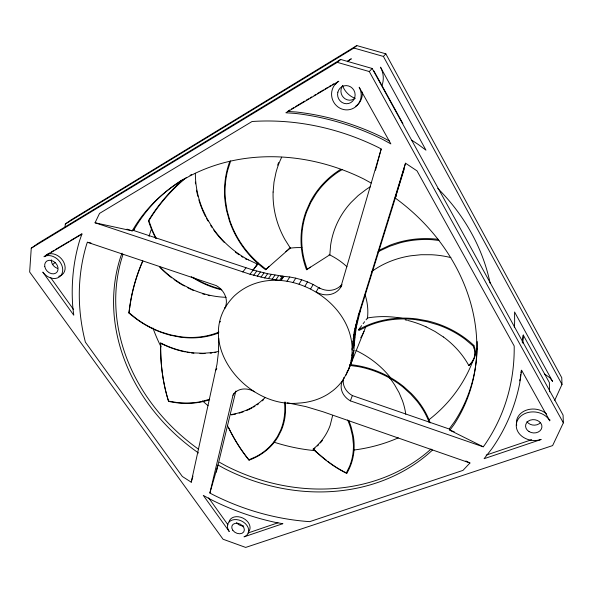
<?xml version="1.0" encoding="UTF-8"?>
<svg xmlns="http://www.w3.org/2000/svg" width="593" height="593" viewBox="0 0 593 593"><rect width="100%" height="100%" fill="white"/><g stroke="black" fill="none" stroke-linecap="round" stroke-linejoin="round"><path stroke-width="0.89" d="M218.795 351.338A86.459 72.791 41.8 0 1 211.523 352.657L203.11 353.243L194.556 352.939A86.452 72.642 41.3 0 1 160.696 342.976L160.621 348.009A187.069 150.496 -62.4 0 0 167.1 396.428L168.597 401.394A84.124 68.173 38.2 0 0 209.285 399.823M348.202 370.529C372.093 308.397 281.749 251.817 234.22 296.011C190.583 339.915 245.28 408.488 298.227 403.121A69.233 58.663 29.5 0 0 328.626 393.715L332.836 390.705A69.233 58.663 29.5 0 0 343.31 379.527L348.202 370.529L364.013 331.302M348.41 369.298C352.85 360.789 354.74 351.012 353.962 341.457M522.878 343.199L523.263 335.045L549.385 382.611L549.481 391.84M344.007 377.815L343.31 379.527A17.575 14.721 21 0 0 350.367 400.861L483.228 446.818L484.54 445.121A224.955 192.176 29.5 0 0 514.19 345.986L416.998 170.866L405.523 163.208L358.276 315.52L354.206 332.058L352.123 349.744L354.154 344.822L356.237 327.269L360.285 310.858L395.516 197.432M31.259 248.193L29.65 271.994L223.05 539.237L245.68 547.421L552.624 445.588L563.35 422.853L563.076 415.085L372.159 68.469L340.686 59.448L38.115 243.323L31.259 248.193L337.306 62.361L340.686 59.448M340.582 169.413A95.102 87.942 18.8 0 0 310.258 201.968L306.158 211.182A95.102 87.942 18.8 0 0 306.499 269.726L329.827 254.79L330.605 245.369A94.146 86.022 12.4 0 1 350.982 202.547L358.15 195.579L366.222 189.412A94.124 86.104 13 0 1 370.551 186.632M273.121 192.036L273.988 182.184L275.99 172.467A94.887 89.625 28.8 0 1 281.69 157.212M64.993 227.63L65.312 224.013L71.293 219.773L356.786 45.579L385.828 53.822L561.756 377.719L561.994 384.427L554.722 400.312M218.632 332.94A88.683 74.459 43.3 0 1 179.62 337.032L170.606 335.245A88.683 74.459 43.3 0 1 128.948 313.022L129.734 307.441M332.577 415.752L330.182 425.292A81.493 66.194 29.8 0 1 313.097 449.168L315.906 451.792M522.218 342.257L523.263 335.045M519.802 380.832L520.061 379.06M520.32 377.296L520.706 374.643M520.965 372.871L521.358 370.225M90.966 243.019L87.379 242.255L86.667 244.227A224.955 192.176 29.5 0 0 85.385 342.146L182.34 476.483L191.235 482.191L217.016 364.176L218.469 351.997L218.743 338.336M465.861 460.946L469.938 463L462.963 470.39L309.731 521.655A224.955 192.176 29.5 0 1 211.79 494.073L209.878 493.013L232.997 395.205L234.309 393.048M216.275 472.176L235.851 391.076M375.502 170.221L381.195 148.991L378.69 147.613A224.955 192.176 29.5 0 0 252.062 121.506L99.535 213.406L95.058 222.775L250.009 274.248L264.671 277.924L280.711 280.593L283.543 276.331L267.658 273.707L253.152 270.089L132.943 230.277M191.235 482.191L192.933 476.112M209.878 493.013L217.979 464.986L224.391 468.529A187.87 160.577 29.5 0 0 432.505 450.035M341.827 284.44A18.279 16.374 29.1 0 1 318.626 287.494L316.158 291.897A18.479 16.5 29.1 0 0 340.842 287.027L381.195 148.991M405.523 163.208L395.227 198.04A187.87 160.577 29.5 0 1 454.008 424.566L449.865 430.229L483.228 446.818M404.189 169.175L395.227 198.04L396.087 196.224M230.677 160.866L227.623 170.517A93.976 87.164 38.7 0 0 225.518 200.649L227.119 210.685L229.839 220.514A94.117 87.416 38.4 0 0 257.985 262.721M248.563 259.912L257.481 264.152L253.115 270.252M350.367 400.861L352.353 395.575A17.39 14.625 20.9 0 1 343.718 377.934M122.062 253.152L120.802 256.384A187.87 160.577 29.5 0 0 198.507 452.985M345.986 375.161L348.039 370.062L347.157 371.514M349.944 365.651L351.975 360.618M351.189 360.581L353.213 355.578M351.923 355.34L353.947 350.381M352.138 349.974L354.169 345.059M381.892 85.436L382.515 83.932A21.948 21.118 80.1 0 0 380.498 67.142L425.952 150.155L418.465 144.61A207.854 181.858 29.5 0 0 411.742 140.23M352.175 348.691L354.206 343.784M352.42 345.363L354.451 340.478M352.746 342.035L354.777 337.172M353.154 338.707L355.185 333.874M353.643 335.379L355.674 330.568M354.206 332.058L356.237 327.269M354.859 328.737L356.882 323.971M355.592 325.416L357.616 320.687M356.4 322.11L358.424 317.403M358.276 315.52L360.285 310.858M343.54 471.791L346.238 473.11L349.544 466.439A80.307 63.792 27.3 0 0 353.391 444.016L352.546 436.04L350.604 427.983A80.433 63.785 27.5 0 0 347.646 419.977M340.842 287.027L341.953 284.825M133.588 230.625L134.381 229.068A186.891 160.036 29.5 0 1 183.029 179.42M310.65 288.858L313.171 284.484L320.109 288.472M304.928 286.256L307.515 281.912L313.171 284.484M299.05 284.114L301.696 279.8L307.515 281.912M293.061 282.446L295.766 278.154L301.696 279.8M156.27 238.386A91.93 81.33 45.8 0 1 152.319 230.136L148.865 220.7L151.993 215.77A185.142 176.677 66.2 0 1 186.41 177.477M287.019 281.275L289.784 276.998L295.766 278.154M280.971 280.6L283.795 276.338L289.784 276.998M279.533 280.445L282.372 276.19M215.874 370.069L216.808 368.69M275.797 279.926L278.68 275.678M272.076 279.333L274.996 275.093M268.37 278.666L271.32 274.433M264.671 277.924L267.658 273.707M260.979 277.109L264.011 272.906M449.338 428.806L454.483 421.756A186.891 160.036 29.5 0 0 477.187 341.583M257.31 276.227L260.371 272.039M219.529 322.607L220.485 321.317M253.648 275.278L256.754 271.097M250.009 274.248L253.152 270.089M225.874 306.766L224.769 308.234A17.634 14.81 38.1 0 0 216.245 285.596L87.379 242.255M417.005 319.805A87.527 72.924 16 0 0 367.415 326.209L358.95 330.479L358.55 329.73L361.641 325.661M363.138 323.682L364.613 321.74M366.059 319.835L367.482 317.967A87.149 73.058 17.8 0 1 403.507 318.604M257.481 264.152L252.84 270.223M242.782 271.994L245.991 267.858M473.97 348.032L473.296 346.112L473.844 345.43A88.439 74.095 15.9 0 0 427.62 320.917L417.131 318.99A88.439 74.095 15.9 0 0 358.55 329.73M229.832 161.281A95.139 88.127 39.4 0 0 226.608 210.574L229.321 220.485A95.139 88.127 39.4 0 0 265.553 269.711L290.251 247.963L284.936 239.505A94.902 89.713 27.8 0 1 273.099 192.036M337.306 62.361L369.283 71.545L372.159 68.469M65.312 224.013L353.917 48.048L383.397 56.431L385.828 53.822M470.138 364.213L468.796 365.525L469.397 365.029A187.87 52.658 13.5 0 0 473.844 345.43M265.553 269.711L269.207 266.457M285.796 251.677L290.251 247.963M265.027 397.747L259.326 402.699L252.989 406.894A82.85 67.906 35.7 0 1 230.974 414.611M262.276 400.846L263.611 399.682M353.917 48.048L356.786 45.579M134.381 229.068L132.224 230.877L95.058 222.775M52.354 264.708L55.275 262.44M45.231 255.798L46.499 254.857A12.69 9.851 46.5 0 1 48.1 254.13M306.499 269.726L308.471 268.407M309.123 267.969L310.428 267.102M347.387 61.168L351.315 58.796A21.948 21.118 80.1 0 0 347.52 61.739M47.284 254.39L49.649 252.981M51.22 252.047L53.585 250.639M55.156 249.697L68.543 241.729M70.115 240.795L81.923 233.761M288.168 110.95L289.74 110.016M291.311 109.082L293.661 107.674M295.232 106.74L304.661 101.129M306.233 100.195L308.582 98.794M310.154 97.852L311.725 96.918M314.082 95.517L315.654 94.583M317.225 93.65L323.511 89.906M325.075 88.972L327.432 87.564M329.004 86.63L330.575 85.696M332.147 84.762L333.718 83.828M342.532 169.405L337.943 172.14A93.968 86.8 18.1 0 0 315.987 193.867L310.784 202.509L306.737 211.642A94.124 86.934 17.6 0 0 304.32 260.179L307.241 269.667M246.206 456.684L248.741 459.857L255.783 456.773A80.359 64.007 33.1 0 0 273.084 442.875L277.316 436.841L280.652 430.192A80.485 64.074 33.4 0 0 284.455 402.143M247.926 533.025L277.976 522.789M486.156 455.12L531.565 439.739M209.677 399.237L201.939 401.424A83.087 67.513 38.6 0 1 177.003 402.514L168.419 401.083M205.082 353.48L203.384 353.598A87.238 73.184 41.3 0 1 199.952 353.584M210.152 353.117L211.842 352.998M346.238 473.11L346.912 473.125A81.278 64.659 26.7 0 0 353.272 435.796L351.338 427.686A81.278 64.659 26.7 0 0 348.677 420.43M280.4 276.242L283.795 276.338M287.383 111.417L296.278 112.003A231.989 198.677 29.5 0 1 383.627 137.858L389.564 141.127M155.9 238.43A93.071 82.123 46 0 1 148.435 220.663L148.865 220.7M438.983 240.476L432.156 239.683A91.796 80.566 12.8 0 0 399.741 242.915L389.727 246.258L380.35 250.646A91.937 80.589 12.5 0 0 377.904 251.981M349.722 365.399L358.654 366.667A83.072 66.868 21.5 0 1 403.566 387.548M287.286 402.81L305.825 406.598L323.126 411.801L469.938 463M313.119 449.183L313.667 449.279A189.063 72.539 65.6 0 0 316.462 451.881M416.998 319.849L427.405 321.762L437.604 324.727A87.393 72.969 16 0 1 465.409 339.47L473.296 346.112M329.093 254.597L329.827 254.79M126.976 229.135L132.224 230.877A187.87 160.577 29.5 0 1 363.917 179.064L371.144 183.044M352.353 395.575L450.028 429.288L449.865 430.229L454.216 431.726M544.708 374.101L549.8 377.697L552.602 381.44L514.561 311.97L514.642 321.791A207.854 181.858 29.5 0 1 514.324 327.203M248.741 459.857L249.208 460.094A81.352 64.741 32.5 0 0 277.991 436.915L281.364 430.236A81.352 64.741 32.5 0 0 285.218 402.039M426.078 326.825L435.04 331.494L443.408 337.002M181.895 284.647L184.453 285.982M187.403 287.531L190.36 289.08M219.499 462.288L225.874 465.816A186.891 160.036 29.5 0 0 431.029 449.027M173.957 279.11L181.977 284.321L190.397 288.702A90.944 79.692 46 0 0 226.155 297.308M129.096 312.793L136.62 318.841A87.586 73.777 43.5 0 0 161.622 332.184L170.48 334.889L179.442 336.639A87.727 74.021 43.7 0 0 218.95 332.065M257.948 262.758L265.983 269.237M403.529 387.585L410.741 394.13L417.079 401.246A82.946 66.92 21.4 0 1 429.191 422.453M50.62 277.561L73.45 309.398M208.61 497.846L227.994 524.872M212.042 226.852L206.883 218.306L202.613 209.285A94.139 86.356 45.6 0 1 195.356 173.26M206.483 218.402L208.047 221.011M210.752 225.525L211.657 227.03M549.77 420.778L521.618 370.269L519.668 383.582A233.227 199.374 29.5 0 1 491.819 448.797L484.096 458.7L541.157 439.465A17.605 14.269 6.1 0 1 517.859 431.608A17.605 14.269 6.1 0 1 526.458 412.958A17.605 14.269 6.1 0 1 549.77 420.778L549.755 419.318M369.283 71.545L563.35 422.853M373.946 70.997L402.884 123.559M383.397 56.431L561.994 384.427M367.482 317.967L367.616 318.752M160.681 343.021L160.718 343.273A187.996 151.178 -62.6 0 0 168.597 401.394M437.76 188.396A188.092 164.343 29.5 0 1 490.115 283.157M232.997 395.205A16.656 13.409 29.7 0 1 254.627 391.817M48.974 253.886A12.69 9.851 46.5 0 1 64.059 262.899A12.69 9.851 46.5 0 1 58.663 276.323M229.031 521.862A11.141 8.213 26.7 0 1 242.819 518.045A11.141 8.213 26.7 0 1 248.971 531.284M335.512 84.302A15.277 14.662 71 0 1 336.98 82.494M362.241 92.063A15.277 14.662 71 0 1 355.644 106.258M198.625 449.294A186.891 160.036 29.5 0 1 122.973 254.479M190.027 175.358A186.891 160.036 29.5 0 1 191.621 174.505M57.373 268.34A7.457 5.804 46.6 0 1 51.317 259.823M516.703 425.285A17.508 14.217 6 0 1 526.006 410.289A17.508 14.217 6 0 1 546.664 414.025M355.125 98.23A8.969 8.613 72.2 0 1 342.836 85.474M243.745 525.984A6.553 4.848 26.7 0 1 236.555 522.589M540.497 422.594A8.087 6.582 5.8 0 1 526.925 421.66M473.362 359.662A174.157 152.69 29.5 0 1 428.472 420.103M398.303 437.856A174.157 152.69 29.5 0 1 354.065 450.013M315.587 450.702A174.157 152.69 29.5 0 1 273.936 442.148M208.084 405.723A174.157 152.69 29.5 0 1 202.584 400.95M161.037 346.846A174.157 152.69 29.5 0 1 152.942 328.025M149.065 236.385A174.157 152.69 29.5 0 1 151.193 229.669M174.772 187.833A174.157 152.69 29.5 0 1 181.488 180.339M477.009 348.35A174.157 152.69 29.5 0 1 474.882 355.363M354.933 98.29A21.948 21.118 80.1 0 1 342.539 85.748M255.983 266.183A63.673 55.564 29.5 0 1 258.2 263.766M289.132 248.311A63.673 55.564 29.5 0 1 301.896 247.644M330.131 255.109A63.673 55.564 29.5 0 1 346.979 266.768M365.125 294.854A63.673 55.564 29.5 0 1 367.586 316.966M365.666 326.691A63.673 55.564 29.5 0 1 360.714 337.795M378.534 250.669A92.893 81.745 13 0 1 380.039 249.838L389.497 245.42A92.893 81.745 13 0 1 438.257 239.327M371.722 271.55A90.877 78.958 13.1 0 1 410.69 255.805L421.03 254.723L431.571 254.745A90.862 79.136 13.3 0 1 450.888 257.599M349.811 364.562A83.932 67.928 21.1 0 1 404.063 386.933L411.32 393.53A83.932 67.928 21.1 0 1 430.199 422.905M355.889 350.433A83.554 68.358 23.6 0 1 390.031 377.096M389.401 377.615A82.827 67.558 24.1 0 1 394.716 385.005L399.111 392.736L402.462 400.712A82.812 67.735 23.8 0 1 405.76 414.218M246.77 259.578A94.991 87.089 45.9 0 1 245.198 258.674M242.871 257.273A94.991 87.089 45.9 0 1 241.336 256.295M239.075 254.79A94.991 87.089 45.9 0 1 235.384 252.136M224.391 242.567A94.991 87.089 45.9 0 1 213.739 230.032M205.638 216.779A94.991 87.089 45.9 0 1 202.547 210.159M202.191 209.314A94.991 87.089 45.9 0 1 198.848 199.863M197.877 196.357A94.991 87.089 45.9 0 1 196.498 190.153M195.534 183.882A94.991 87.089 45.9 0 1 195.342 182.081M148.435 220.663A185.987 177.566 66 0 1 184.097 178.856M221.767 289.881A93.071 82.123 46 0 1 191.228 276.694M220.907 289.043A92.078 81.612 45.9 0 1 192.947 277.257M248.549 259.942A94.154 86.563 45.5 0 1 212.005 226.874M277.643 165.15A95.74 90.462 29.2 0 1 278.614 162.593M258.511 403.915A83.606 68.425 35.6 0 1 257.117 404.878M254.96 406.257A83.606 68.425 35.6 0 1 253.493 407.124M251.995 407.954A83.606 68.425 35.6 0 1 246.547 410.541M243.308 411.794A83.606 68.425 35.6 0 1 239.135 413.136M235.71 414.018A83.606 68.425 35.6 0 1 231.337 414.892M249.208 460.094A188.952 111.632 -89.5 0 1 246.673 456.921M246.169 456.276A188.952 111.632 -89.5 0 1 231.188 432.712M230.788 431.934A188.952 111.632 -89.5 0 1 228.794 428.013M246.236 456.617A188.011 111.113 -89.3 0 1 227.327 425.314M474.015 348.039A187.01 52.11 13.6 0 1 470.086 364.198M405.145 319.827A86.4 72.124 18.1 0 1 406.931 320.235M407.821 320.457A86.4 72.124 18.1 0 1 426.063 326.854M443.431 336.972A86.385 72.339 18.1 0 1 468.818 365.518M322.407 440.443A82.234 66.742 29.6 0 1 320.279 442.978M318.582 444.794A82.234 66.742 29.6 0 1 317.411 445.966M314.95 448.212A82.234 66.742 29.6 0 1 313.667 449.279M346.912 473.125A189.063 72.539 65.6 0 1 344.214 471.813M343.532 471.465A189.063 72.539 65.6 0 1 338.744 468.796M338.054 468.381A189.063 72.539 65.6 0 1 335.986 467.091M335.297 466.647A189.063 72.539 65.6 0 1 327.647 461.25M326.254 460.175A189.063 72.539 65.6 0 1 317.018 452.392M343.517 471.702A188.137 72.131 65.7 0 1 315.891 451.681M128.948 313.022A186.743 175.876 -20.1 0 1 142.602 261.142M209.752 295.714A91.752 80.099 45.9 0 1 208.106 295.329M204.822 294.462A91.752 80.099 45.9 0 1 202.369 293.735M193.518 290.481A91.752 80.099 45.9 0 1 191.146 289.443M181.147 284.203A91.752 80.099 45.9 0 1 174.55 279.903M171.718 277.82A91.752 80.099 45.9 0 1 159.843 267.295M129.771 307.441A185.854 175.054 -19.8 0 1 142.869 261.031M173.979 279.066A90.929 79.477 45.7 0 1 159.465 266.442M215.985 352.361A87.238 73.184 41.3 0 1 214.34 352.642M193.904 353.206A87.238 73.184 41.3 0 1 191.309 352.902M189.575 352.665A87.238 73.184 41.3 0 1 186.973 352.235M185.246 351.901A87.238 73.184 41.3 0 1 160.718 343.273M81.886 234.176L79.595 240.662A233.227 199.374 29.5 0 0 72.909 308.367L73.791 315.217L42.8 272.098A12.757 9.873 46.4 0 0 58.796 277.309A12.757 9.873 46.4 0 0 59.967 261.928A12.757 9.873 46.4 0 0 43.971 256.739L81.886 234.176M338.736 81.293L285.848 112.774L294.788 113.374A233.227 199.374 29.5 0 1 382.648 139.392L390.869 143.914L359.165 87.215A15.366 14.743 70.4 0 1 353.932 107.963A15.366 14.743 70.4 0 1 333.666 102.092A15.366 14.743 70.4 0 1 338.736 81.293M282.779 523.708L243.997 536.85A11.185 8.228 26.7 0 0 246.91 525.435A11.185 8.228 26.7 0 0 232.093 520.098A11.185 8.228 26.7 0 0 229.269 531.543L203.28 495.385L209.499 498.832A233.227 199.374 29.5 0 0 275.856 522.477L282.779 523.708M44.764 266.568A7.561 5.848 46.4 0 0 55.72 273.188A7.561 5.848 46.4 0 0 53.637 261.439A7.561 5.848 46.4 0 0 44.764 266.568M337.854 92.167A9.103 8.732 70.3 0 0 348.684 103.471A9.103 8.732 70.3 0 0 352.509 88.387A9.103 8.732 70.3 0 0 337.854 92.167M232.812 530.283A6.627 4.877 26.7 0 0 243.723 531.899A6.627 4.877 26.7 0 0 237.63 523.3A6.627 4.877 26.7 0 0 232.812 530.283M529.045 431.578A8.206 6.649 6.1 0 0 541.906 427.182A8.206 6.649 6.1 0 0 530.298 420.133A8.206 6.649 6.1 0 0 529.045 431.578"/></g></svg>
